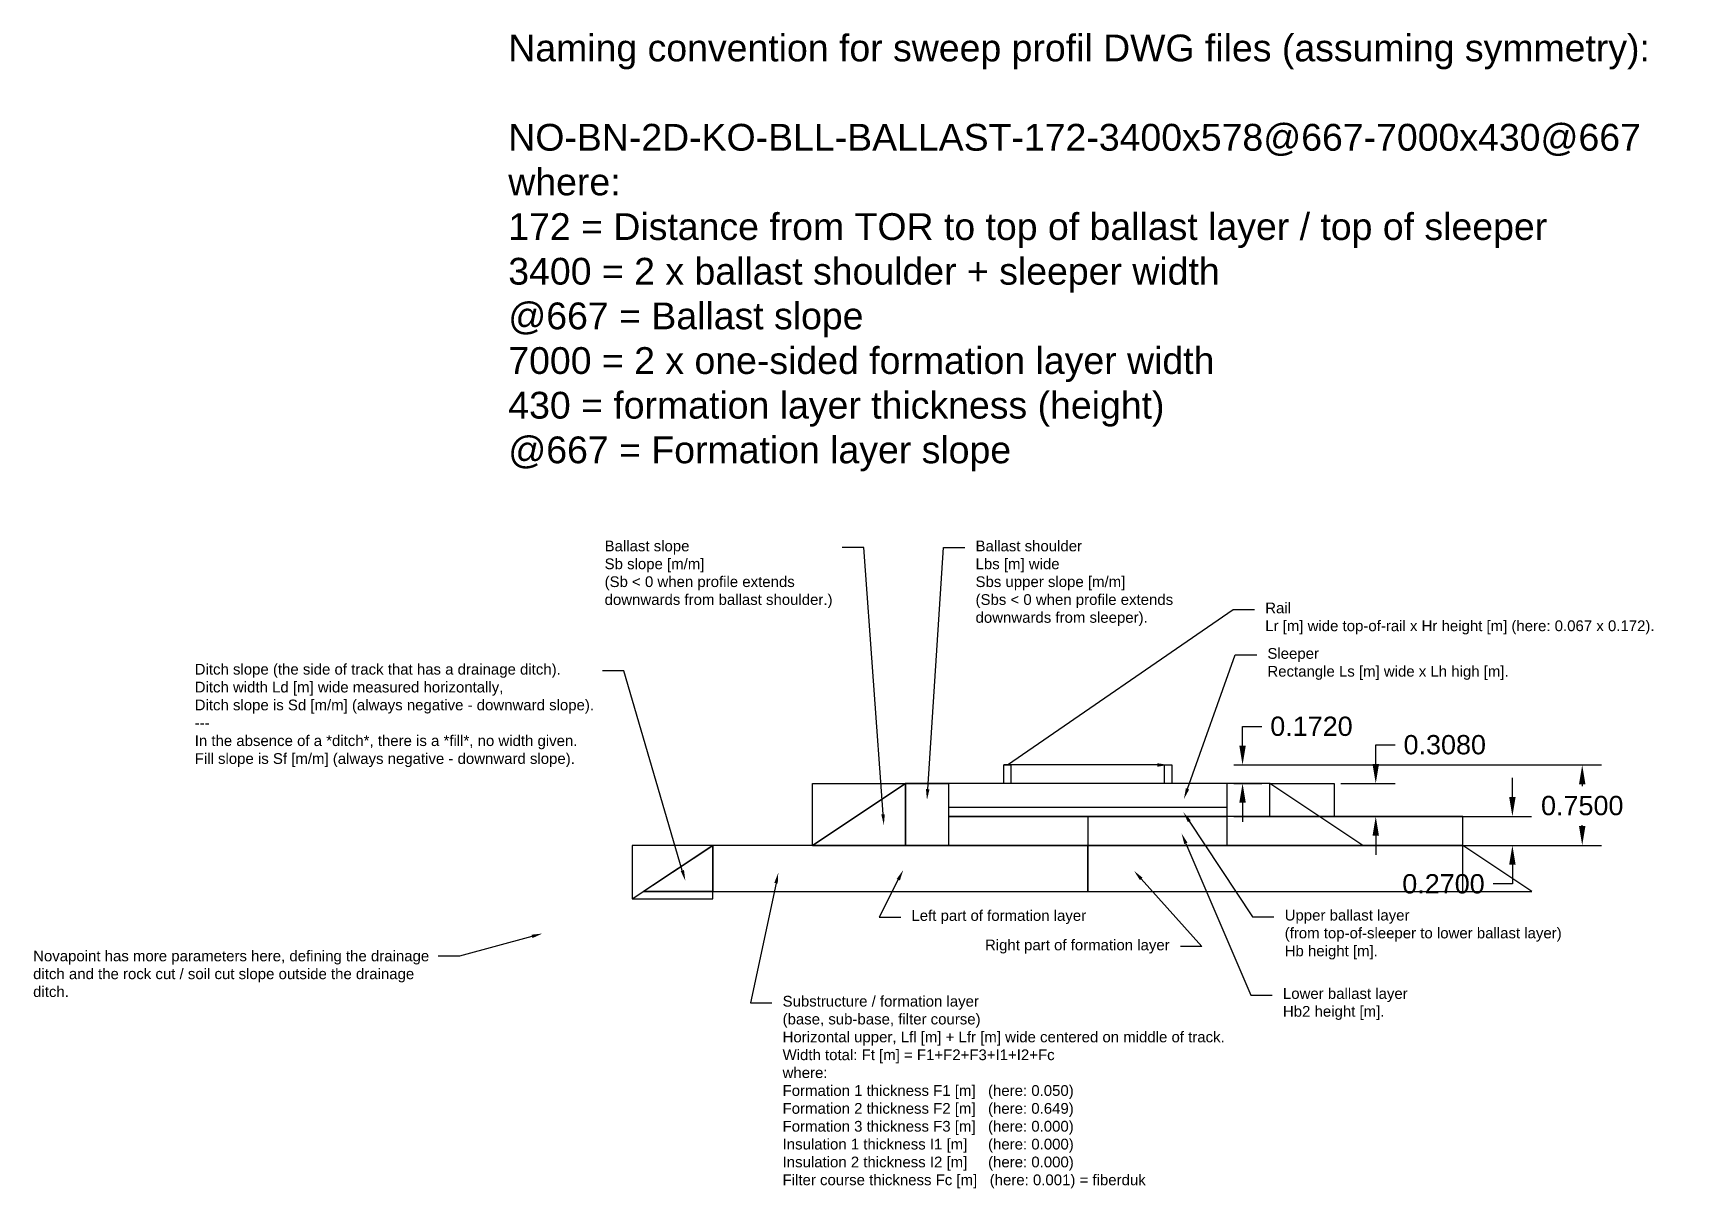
# Model space of a CAD drawing. Header units: metres. Extents: x -9.8 to 5.6, y -4 to 6.8.
import ezdxf
from ezdxf import colors
from ezdxf.entities.mleader import LeaderData, LeaderLine
from ezdxf.math import Vec2, Vec3

# ---------------------------------------------------------------- set-up
doc = ezdxf.new("R2010")
doc.units = ezdxf.units.M
doc.layers.add('3D_Ballast_layer', color=252, linetype='Continuous')
doc.layers.add('3D_Formation_layer', color=253, linetype='Continuous')
doc.styles.get("Standard").update_dxf_attribs({"font": 'arial.ttf'})
doc.dimstyles.get("Standard").update_dxf_attribs({"dimtxt": 0.18, "dimasz": 0.18, "dimexe": 0.18, "dimexo": 0.0625, "dimgap": 0.09, "dimtad": 0, "dimtih": 1, "dimtoh": 1, "dimdec": 4, "dimzin": 0, "dimdsep": 46, "dimtxsty": 'Standard', "dimcen": 0.09, "dimadec": 0, "dimazin": 0, "dimtfac": 1, "dimtdec": 4, "dimtofl": 0, "dimtmove": 0, "dimatfit": 3, "dimfxl": 1, "dimtolj": 1, "dimtzin": 0, "dimarcsym": 0})

# ---------------------------------------------------------------- blocks, each defined once
blk = doc.blocks.new('*D1')
at = {"color": 0, "lineweight": -2, "transparency": 16777216}
for p, q in [((2.688, 0.008), (2.688, 0.188)), ((2.688, 0.188), (2.868, 0.188)), ((2.363, -0.172), (2.868, -0.172)), ((2.363, -0.48), (2.868, -0.48)), ((2.688, -0.66), (2.688, -0.84))]:
    blk.add_line(p, q, dxfattribs=at)
at = {"color": 0, "transparency": 16777216}
for points in [[(2.658, 0.008), (2.718, 0.008), (2.688, -0.172)], [(2.658, -0.66), (2.718, -0.66), (2.688, -0.48)]]:
    blk.add_solid(points, dxfattribs=at)
at = {"layer": 'Defpoints', "color": 0, "transparency": 16777216}
for p in [(2.3, -0.172), (2.688, -0.172), (2.3, -0.48)]:
    blk.add_point(p, dxfattribs=at)
at = {"color": 0, "transparency": 16777216, "insert": (3.332, 0.188), "char_height": 0.18, "attachment_point": 5}
blk.add_mtext('\\A1;0.3080', dxfattribs=at)
blk = doc.blocks.new('*D2')
at = {"color": 0, "lineweight": -2, "transparency": 16777216}
for p, q in [((3.963, -0.3), (3.963, -0.12)), ((1.363, -0.48), (4.143, -0.48)), ((1.363, -0.75), (4.143, -0.75)), ((3.963, -0.93), (3.963, -1.11)), ((3.963, -1.11), (3.783, -1.11))]:
    blk.add_line(p, q, dxfattribs=at)
at = {"color": 0, "transparency": 16777216}
for points in [[(3.933, -0.3), (3.993, -0.3), (3.963, -0.48)], [(3.933, -0.93), (3.993, -0.93), (3.963, -0.75)]]:
    blk.add_solid(points, dxfattribs=at)
at = {"layer": 'Defpoints', "color": 0, "transparency": 16777216}
for p in [(1.3, -0.48), (3.963, -0.48), (1.3, -0.75)]:
    blk.add_point(p, dxfattribs=at)
at = {"color": 0, "transparency": 16777216, "insert": (3.32, -1.11), "char_height": 0.18, "attachment_point": 5}
blk.add_mtext('\\A1;0.2700', dxfattribs=at)
blk = doc.blocks.new('*D3')
at = {"color": 0, "lineweight": -2, "transparency": 16777216}
for p, q in [((1.445, 0.18), (1.445, 0.36)), ((1.445, 0.36), (1.625, 0.36)), ((1.363, 0), (1.625, 0)), ((1.363, -0.172), (1.625, -0.172)), ((1.445, -0.352), (1.445, -0.532))]:
    blk.add_line(p, q, dxfattribs=at)
at = {"color": 0, "transparency": 16777216}
for points in [[(1.415, 0.18), (1.475, 0.18), (1.445, 0)], [(1.415, -0.352), (1.475, -0.352), (1.445, -0.172)]]:
    blk.add_solid(points, dxfattribs=at)
at = {"layer": 'Defpoints', "color": 0, "transparency": 16777216}
for p in [(1.3, 0), (1.445, 0), (1.3, -0.172)]:
    blk.add_point(p, dxfattribs=at)
at = {"color": 0, "transparency": 16777216, "insert": (2.088, 0.36), "char_height": 0.18, "attachment_point": 5}
blk.add_mtext('\\A1;0.1720', dxfattribs=at)
blk = doc.blocks.new('*D4')
at = {"color": 0, "lineweight": -2, "transparency": 16777216}
for p, q in [((1.363, 0), (4.795, 0)), ((4.615, -0.18), (4.615, -0.199)), ((4.615, -0.57), (4.615, -0.562)), ((1.363, -0.75), (4.795, -0.75))]:
    blk.add_line(p, q, dxfattribs=at)
at = {"color": 0, "transparency": 16777216}
for points in [[(4.585, -0.18), (4.645, -0.18), (4.615, 0)], [(4.585, -0.57), (4.645, -0.57), (4.615, -0.75)]]:
    blk.add_solid(points, dxfattribs=at)
at = {"layer": 'Defpoints', "color": 0, "transparency": 16777216}
for p in [(1.3, 0), (1.3, -0.75), (4.615, -0.75)]:
    blk.add_point(p, dxfattribs=at)
at = {"color": 0, "transparency": 16777216, "insert": (4.615, -0.38), "char_height": 0.18, "attachment_point": 5}
blk.add_mtext('\\A1;0.7500', dxfattribs=at)

msp = doc.modelspace()

# ---------------------------------------------------------------- linework, layer by layer
for p, q in [((-0.7165, 0), (-0.7835, 0)), ((-2.567, -0.75), (-1.7, -0.172)), ((-4.25, -1.25), (-3.5, -0.75)), ((-3.5, -1.18), (-4.145, -1.18))]:
    msp.add_line(p, q)
for points in [[(-0.7835, 0), (-0.7165, 0), (-0.7165, -0.172), (-0.7835, -0.172)], [(0.7165, 0), (0.7835, 0), (0.7835, -0.172), (0.7165, -0.172)], [(-2.567, -0.172), (-1.7, -0.172), (-1.7, -0.75), (-2.567, -0.75)], [(-1.7, -0.172), (-1.3, -0.172), (-1.3, -0.75), (-1.7, -0.75)], [(-1.3, -0.395), (1.3, -0.395), (1.3, -0.172), (-1.3, -0.172)], [(-1.3, -0.48), (1.3, -0.48), (1.3, -0.172), (-1.3, -0.172)], [(1.7, -0.172), (2.3, -0.172), (2.3, -0.48), (1.7, -0.48)], [(-1.3, -0.75), (1.3, -0.75), (1.3, -0.48), (-1.3, -0.48)], [(0, -1.18), (3.5, -1.18), (3.5, -0.48), (0, -0.48)], [(-4.25, -1.25), (-3.5, -1.25), (-3.5, -0.75), (-4.25, -0.75)], [(-3.5, -1.18), (0, -1.18), (0, -0.75), (-3.5, -0.75)]]:
    msp.add_lwpolyline(points, close=True)
at = {"layer": '3D_Ballast_layer'}
msp.add_lwpolyline([(0, -0.172), (-1.7, -0.172), (-2.567, -0.75), (2.567, -0.75), (1.7, -0.172), (0, -0.172)], dxfattribs=at)
at = {"layer": '3D_Formation_layer'}
msp.add_lwpolyline([(0, -0.75), (-3.5, -0.75), (-4.145, -1.18), (4.145, -1.18), (3.5, -0.75), (0, -0.75)], dxfattribs=at)

# ---------------------------------------------------------------- texts
at = {"insert": (-5.40759, 6.81631), "char_height": 0.25, "attachment_point": 1}
msp.add_mtext_dynamic_manual_height_columns('Naming convention for sweep profil DWG files (assuming symmetry):^J^JNO-BN-2D-KO-BLL-BALLAST-172-3400x578@667-7000x430@667^Jwhere:^J172 = Distance from TOR to top of ballast layer / top of sleeper^J3400 = 2 x ballast shoulder + sleeper width^J@667 = Ballast slope^J7000 = 2 x one-sided formation layer width^J430 = formation layer thickness (height)^J@667 = Formation layer slope', width=13.1281166, gutter_width=12.5, heights=[0], dxfattribs=at)

# ---------------------------------------------------------------- dimensions: what is measured, and where the dimension line sits
for p1, p2, distance, picture, middle in [((1.3, -0.172), (1.3, 0), -0.14485, '*D3', (2.08818, 0.36)), ((2.3, -0.48), (2.3, -0.172), -0.3884, '*D1', (3.33172, 0.188))]:
    dim = msp.add_aligned_dim(p1=p1, p2=p2, distance=distance, dimstyle='Standard')
    dim.commit()
    dim.dimension.update_dxf_attribs({"geometry": picture, "text_midpoint": middle})
for base, p1, p2, angle, picture, middle in [((4.61469, -0.75), (1.3, 0), (1.3, -0.75), 270, '*D4', (4.61469, -0.38043)), ((3.9632, -0.48), (1.3, -0.75), (1.3, -0.48), 90, '*D2', (3.31988, -1.11))]:
    dim = msp.add_linear_dim(base=base, p1=p1, p2=p2, angle=angle, dimstyle='Standard')
    dim.commit()
    dim.dimension.update_dxf_attribs({"geometry": picture, "text_midpoint": middle, "dimtype": 161})

# ---------------------------------------------------------------- leaders
ml = msp.add_multileader_mtext('Standard')
ml.set_content('Ballast slope^JSb slope [m/m]^J(Sb < 0 when profile extends downwards from ballast shoulder.)', color=256)
ml.set_leader_properties()
ml.build(insert=Vec2(0, 0))
ml.multileader.update_dxf_attribs({"dogleg_length": 0.2, "arrow_head_size": 0.1})
ctx = ml.context
ctx.base_point, ctx.char_height, ctx.arrow_head_size, ctx.landing_gap_size, ctx.plane_origin = Vec3(-4.60857, 2.02919), 0.1, 0.1, 0.1, Vec3(-2, -0.326)
notes = []
notes.append((ctx, [(1, (1, 1, 0), (-2.0909, 2.02919), (-1, 0), 0.2, [(0, [(-1.90283, -0.56022)], 0, [])])]))
ctx.mtext.insert, ctx.mtext.width, ctx.mtext.flow_direction = Vec3(-4.50857, 2.09389), 2.3917174, 5
ml = msp.add_multileader_mtext('Standard')
ml.set_content('Ballast shoulder^JLbs [m] wide^JSbs upper slope [m/m]^J(Sbs < 0 when profile extends downwards from sleeper).', color=256)
ml.set_leader_properties()
ml.build(insert=Vec2(0, 0))
ml.multileader.update_dxf_attribs({"dogleg_length": 0.2, "arrow_head_size": 0.1})
ctx = ml.context
ctx.base_point, ctx.char_height, ctx.arrow_head_size, ctx.landing_gap_size, ctx.plane_origin = Vec3(-1.1468, 2.02919), 0.1, 0.1, 0.1, Vec3(-1.5, -0.326)
notes.append((ctx, [(0, (1, 1, 0), (-1.3468, 2.02919), (1, 0), 0.2, [(0, [(-1.5, -0.326)], 0, [])])]))
ctx.mtext.insert, ctx.mtext.width, ctx.mtext.flow_direction = Vec3(-1.0468, 2.09389), 2.0283865, 5
ml = msp.add_multileader_mtext('Standard')
ml.set_content('Rail^JLr [m] wide top-of-rail x Hr height [m] (here: 0.067 x 0.172).', color=256)
ml.set_leader_properties()
ml.build(insert=Vec2(0, 0))
ml.multileader.update_dxf_attribs({"dogleg_length": 0.2, "arrow_head_size": 0.1})
ctx = ml.context
ctx.base_point, ctx.char_height, ctx.arrow_head_size, ctx.landing_gap_size, ctx.plane_origin = Vec3(1.55655, 1.45076), 0.1, 0.1, 0.1, Vec3(0.75, 0)
notes.append((ctx, [(0, (1, 1, 0), (1.35655, 1.45076), (1, 0), 0.2, [(1, [(0.75, 0), (-0.75, 0)], 0, [])])]))
ctx.mtext.insert, ctx.mtext.width, ctx.mtext.flow_direction = Vec3(1.65655, 1.51546), 3.9628566, 5
ml = msp.add_multileader_mtext('Standard')
ml.set_content('Sleeper^JRectangle Ls [m] wide x Lh high [m].', color=256)
ml.set_leader_properties()
ml.build(insert=Vec2(0, 0))
ml.multileader.update_dxf_attribs({"dogleg_length": 0.2, "arrow_head_size": 0.1})
ctx = ml.context
ctx.base_point, ctx.char_height, ctx.arrow_head_size, ctx.landing_gap_size, ctx.plane_origin = Vec3(1.57678, 1.02626), 0.1, 0.1, 0.1, Vec3(0.89794, -0.31685)
notes.append((ctx, [(0, (1, 1, 0), (1.37678, 1.02626), (1, 0), 0.2, [(0, [(0.89794, -0.31685)], 0, [])])]))
ctx.mtext.insert, ctx.mtext.width, ctx.mtext.flow_direction = Vec3(1.67678, 1.09096), 2.4721563, 5
ml = msp.add_multileader_mtext('Standard')
ml.set_content('Ditch slope (the side of track that has a drainage ditch).^JDitch width Ld [m] wide measured horizontally,^JDitch slope is Sd [m/m] (always negative - downward slope).^J---^JIn the absence of a *ditch*, there is a *fill*, no width given.^JFill slope is Sf [m/m] (always negative - downward slope).', color=256)
ml.set_leader_properties()
ml.build(insert=Vec2(0, 0))
ml.multileader.update_dxf_attribs({"dogleg_length": 0.2, "arrow_head_size": 0.1})
ctx = ml.context
ctx.base_point, ctx.char_height, ctx.arrow_head_size, ctx.landing_gap_size, ctx.plane_origin = Vec3(-8.43374, 0.87882), 0.1, 0.1, 0.1, Vec3(-3.86572, -1.0807)
notes.append((ctx, [(1, (1, 1, 0), (-4.32985, 0.87882), (-1, 0), 0.2, [(0, [(-3.75517, -1.0807)], 0, [])])]))
ctx.mtext.insert, ctx.mtext.width, ctx.mtext.defined_height, ctx.mtext.flow_direction = Vec3(-8.33374, 0.94352), 3.8396616, 2.40141, 5
ml = msp.add_multileader_mtext('Standard')
ml.set_content('Upper ballast layer^J(from top-of-sleeper to lower ballast layer)^JHb height [m].', color=256)
ml.set_leader_properties()
ml.build(insert=Vec2(0, 0))
ml.multileader.update_dxf_attribs({"dogleg_length": 0.2, "arrow_head_size": 0.1})
ctx = ml.context
ctx.base_point, ctx.char_height, ctx.arrow_head_size, ctx.landing_gap_size, ctx.plane_origin = Vec3(1.7381, -1.41617), 0.1, 0.1, 0.1, Vec3(0.89303, -0.44188)
notes.append((ctx, [(0, (1, 1, 0), (1.5381, -1.41617), (1, 0), 0.2, [(0, [(0.89303, -0.44188)], 0, [])])]))
ctx.mtext.insert, ctx.mtext.width, ctx.mtext.flow_direction = Vec3(1.8381, -1.35147), 3.3526315, 5
ml = msp.add_multileader_mtext('Standard')
ml.set_content('Lower ballast layer^JHb2 height [m].', color=256)
ml.set_leader_properties()
ml.build(insert=Vec2(0, 0))
ml.multileader.update_dxf_attribs({"dogleg_length": 0.2, "arrow_head_size": 0.1})
ctx = ml.context
ctx.base_point, ctx.char_height, ctx.arrow_head_size, ctx.landing_gap_size, ctx.plane_origin = Vec3(1.72174, -2.14726), 0.1, 0.1, 0.1, Vec3(0.87666, -0.64008)
notes.append((ctx, [(0, (1, 1, 0), (1.52174, -2.14726), (1, 0), 0.2, [(0, [(0.87666, -0.64008)], 0, [])])]))
ctx.mtext.insert, ctx.mtext.width, ctx.mtext.flow_direction = Vec3(1.82174, -2.08256), 2.4721563, 5
ml = msp.add_multileader_mtext('Standard')
ml.set_content('Substructure / formation layer^J(base, sub-base, filter course)^JHorizontal upper, Lfl [m] + Lfr [m] wide centered on middle of track.^JWidth total: Ft [m] = F1+F2+F3+I1+I2+Fc^Jwhere:^JFormation 1 thickness F1 [m]   (here: 0.050)^JFormation 2 thickness F2 [m]   (here: 0.649)^JFormation 3 thickness F3 [m]   (here: 0.000)^JInsulation 1 thickness I1 [m]     (here: 0.000)^JInsulation 2 thickness I2 [m]     (here: 0.000)^JFilter course thickness Fc [m]   (here: 0.001) = fiberduk', color=256)
ml.set_leader_properties()
ml.build(insert=Vec2(0, 0))
ml.multileader.update_dxf_attribs({"dogleg_length": 0.2, "arrow_head_size": 0.1})
ctx = ml.context
ctx.base_point, ctx.char_height, ctx.arrow_head_size, ctx.landing_gap_size, ctx.plane_origin = Vec3(-2.9476, -2.21935), 0.1, 0.1, 0.1, Vec3(-2.6607, -0.66618)
notes.append((ctx, [(0, (1, 1, 0), (-3.1476, -2.21935), (1, 0), 0.2, [(0, [(-2.88805, -1.00601)], 0, [])])]))
ctx.mtext.insert, ctx.mtext.width, ctx.mtext.flow_direction = Vec3(-2.8476, -2.15465), 4.8971519, 5
ml = msp.add_multileader_mtext('Standard')
ml.set_content('Left part of formation layer', color=256)
ml.set_leader_properties()
ml.build(insert=Vec2(0, 0))
ml.multileader.update_dxf_attribs({"dogleg_length": 0.2, "arrow_head_size": 0.1})
ctx = ml.context
ctx.base_point, ctx.char_height, ctx.arrow_head_size, ctx.landing_gap_size, ctx.plane_origin = Vec3(-1.74516, -1.41936), 0.1, 0.1, 0.1, Vec3(-1.72222, -0.98114)
notes.append((ctx, [(0, (1, 1, 0), (-1.94516, -1.41936), (1, 0), 0.2, [(0, [(-1.72222, -0.98114)], 0, [])])]))
ctx.mtext.insert, ctx.mtext.width, ctx.mtext.flow_direction = Vec3(-1.64516, -1.35466), 2.4721563, 5
ml = msp.add_multileader_mtext('Standard')
ml.set_content('Right part of formation layer', color=256)
ml.set_leader_properties()
ml.build(insert=Vec2(0, 0))
ml.multileader.update_dxf_attribs({"dogleg_length": 0.2, "arrow_head_size": 0.1})
ctx = ml.context
ctx.base_point, ctx.char_height, ctx.arrow_head_size, ctx.landing_gap_size, ctx.plane_origin = Vec3(-1.04981, -1.69417), 0.1, 0.1, 0.1, Vec3(0.43284, -0.98901)
ctx.text_align_type = 2
notes.append((ctx, [(1, (1, 1, 0), (1.06486, -1.69417), (-1, 0), 0.2, [(0, [(0.43284, -0.98901)], 0, [])])]))
ctx.mtext.insert, ctx.mtext.width, ctx.mtext.alignment, ctx.mtext.flow_direction = Vec3(0.76486, -1.62947), 2.4721563, 3, 5
ml = msp.add_multileader_mtext('Standard')
ml.set_content('Novapoint has more parameters here, defining the drainage ditch and the rock cut / soil cut slope outside the drainage ditch.', color=256)
ml.set_leader_properties()
ml.build(insert=Vec2(0, 0))
ml.multileader.update_dxf_attribs({"dogleg_length": 0.2, "arrow_head_size": 0.1})
ctx = ml.context
ctx.base_point, ctx.char_height, ctx.arrow_head_size, ctx.landing_gap_size, ctx.plane_origin = Vec3(-9.94183, -1.78286), 0.1, 0.1, 0.1, Vec3(-5.20041, -1.57346)
notes.append((ctx, [(1, (1, 1, 0), (-5.86175, -1.78286), (-1, 0), 0.2, [(0, [(-5.08986, -1.57346)], 0, [])])]))
ctx.mtext.insert, ctx.mtext.width, ctx.mtext.defined_height, ctx.mtext.flow_direction = Vec3(-9.84183, -1.73204), 3.8396616, 2.40141, 5
for ctx, leaders in notes:
    for number, flags, end, landing, length, lines in leaders:
        leader = LeaderData()
        leader.index, (leader.has_last_leader_line, leader.has_dogleg_vector, leader.attachment_direction) = number, flags
        leader.last_leader_point, leader.dogleg_vector, leader.dogleg_length = Vec3(end), Vec3(landing), length
        for number, points, colour, breaks in lines:
            line = LeaderLine()
            line.index, line.vertices, line.color, line.breaks = number, Vec3.list(points), colors.encode_raw_color(colour), breaks
            leader.lines.append(line)
        ctx.leaders.append(leader)

doc.saveas('drawing.dxf')
